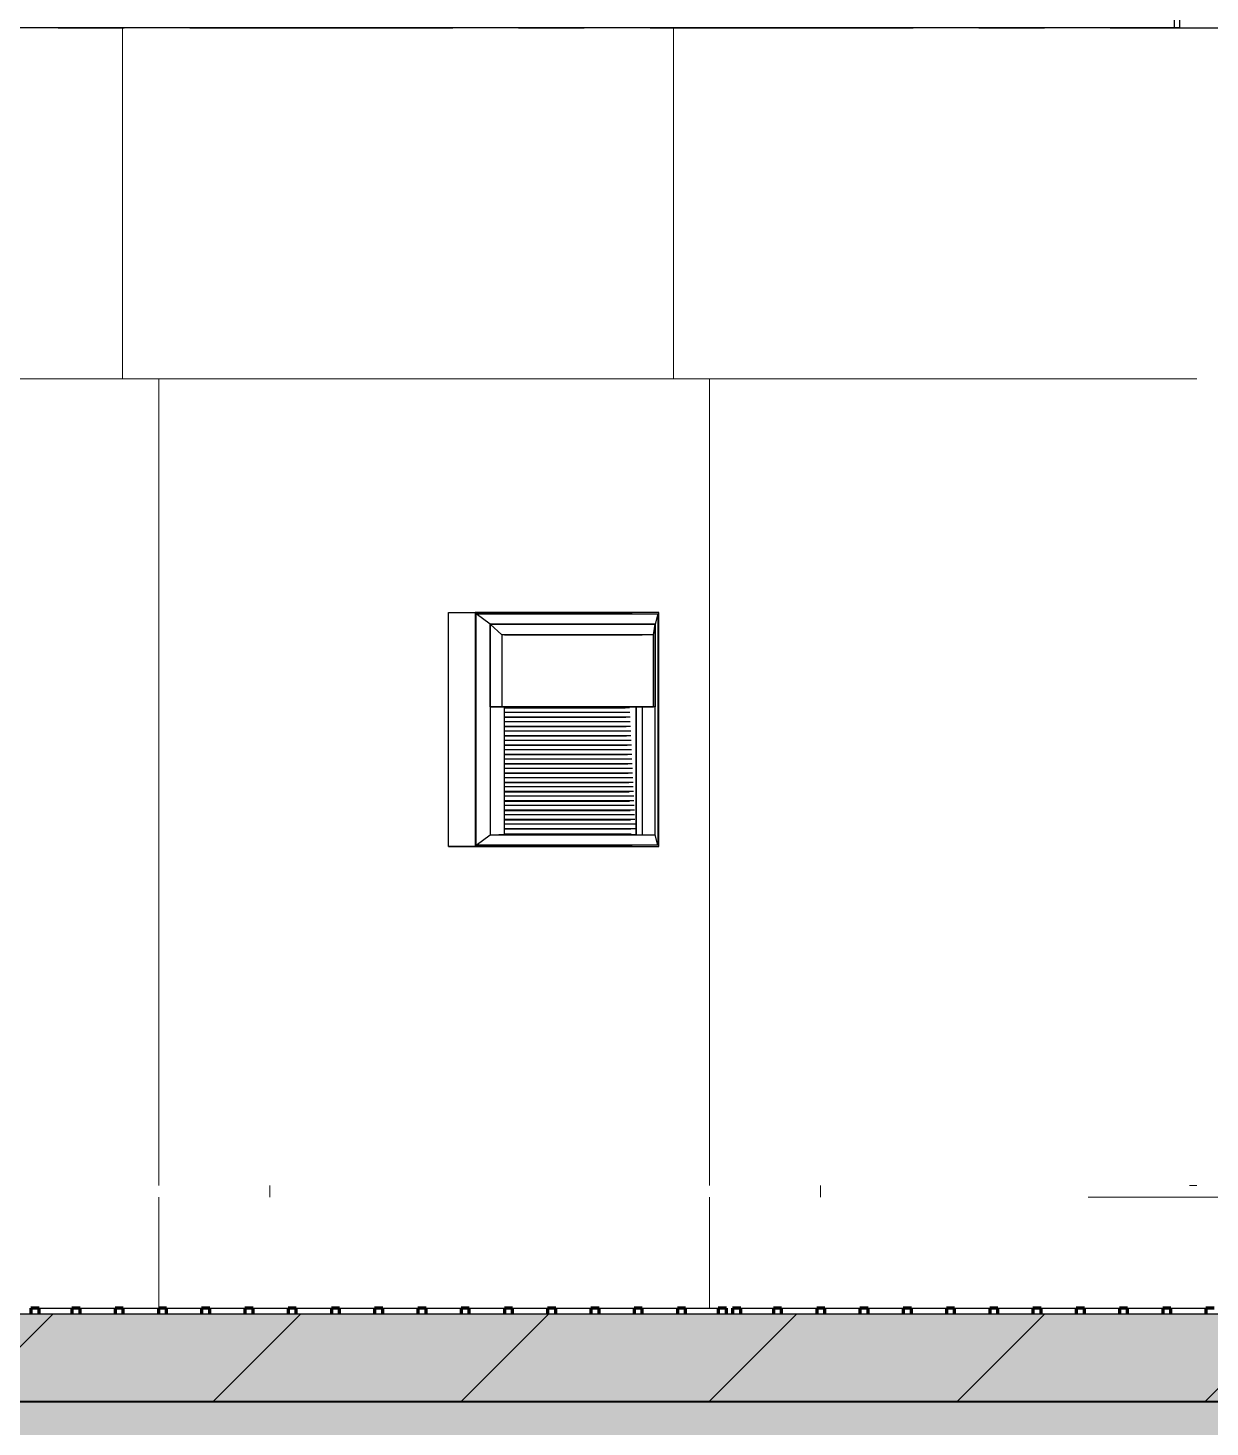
# Model space of a CAD drawing. Header units: millimetres. Extents: x 2519235 to 7246330, y 25937 to 201821.
# Drawn here: x 2967091 to 2968102, y 101093 to 102290 of the extents above; entities that cross this region are included whole.
import ezdxf
from ezdxf.xclip import XClip

# ---------------------------------------------------------------- set-up
doc = ezdxf.new("R2010")
doc.units = ezdxf.units.MM
doc.header["$XCLIPFRAME"] = 0
doc.set_wipeout_variables(frame=1)
doc.linetypes.add('TA_GL_000.90000', pattern=[2.475, 0.9, -0.225, 0.225, -0.225, 0.9])
for name, color, linetype in [('000 - 0_HIDE_OBJ_FRAMING_DEF_SUB_1', 7, 'Continuous'), ('000 - 0_SYM_DWG_GRIDLINE_MAIN_COLOR_251', 7, 'Continuous'), ('000 - CONCRETE_COL_CUT_COLOR_1', 7, 'Continuous'), ('000 - CONCRETE_COL_CUT_COLOR_3', 7, 'Continuous'), ('000 - CONCRETE_COL_CUT_COLOR_5', 7, 'Continuous'), ('000 - CONCRETE_COL_HATCH_', 7, 'Continuous'), ('000 - CONCRETE_COL_WIPEOUT_', 7, 'Continuous'), ('A-GLAZ-CURT', 7, 'Continuous')]:
    doc.layers.add(name, color=color, linetype=linetype)
doc.layers.add('A-DETL', color=7, linetype='Continuous', lineweight=70)
doc.layers.add('E-LITE-EQPM', color=7, linetype='Continuous', lineweight=9)
doc.layers.get('A-DETL').off()
doc.styles.add('TA', font='', dxfattribs={"height": 4.5})
doc.styles.get('TA').set_extended_font_data('Cordia New')

# ---------------------------------------------------------------- blocks, each defined once
blk = doc.blocks.new('DPA_Flat type A - Flat Type A-34221880-ENTRANCE 1 - ELEVATION 1')
at = {"layer": '000 - 0_HIDE_OBJ_FRAMING_DEF_SUB_1', "color": 7}
for p, q in [((3014055.756361066, 102289.9999999999), (3014055.756361066, 105289.9999999999)), ((3014059.92178061, 105289.9999999999), (3014059.92178061, 102289.9999999999)), ((3014055.756361066, 102289.9999999999), (3012916.800457045, 102289.9999999999)), ((3014059.92178061, 102289.9999999999), (3014055.756361066, 102289.9999999999))]:
    blk.add_line(p, q, dxfattribs=at)
blk = doc.blocks.new('DPA_Drainage Gutter_Landscape PP17_REV B - DPA_Drainage Gutter_Landscape PP17_REV B-36085527-ENTRANCE 1 - ELEVATION 1')
at = {"layer": '000 - 0_HIDE_OBJ_FRAMING_DEF_SUB_1', "color": 7, "lineweight": 70}
for p, q in [((3013084.425882783, 101194.9999999999), (3013077.425882783, 101194.9999999999)), ((3013077.425882783, 101194.9999999999), (3013077.425882783, 101189.9999999999)), ((3013084.425882783, 101189.9999999999), (3013084.425882783, 101194.9999999999)), ((3013119.425882783, 101194.9999999999), (3013112.425882783, 101194.9999999999)), ((3013112.425882783, 101194.9999999999), (3013112.425882783, 101189.9999999999)), ((3013119.425882783, 101189.9999999999), (3013119.425882783, 101194.9999999999)), ((3013156.425882783, 101194.9999999999), (3013149.425882783, 101194.9999999999)), ((3013149.425882783, 101194.9999999999), (3013149.425882783, 101189.9999999999)), ((3013156.425882783, 101189.9999999999), (3013156.425882783, 101194.9999999999)), ((3013193.425882783, 101194.9999999999), (3013186.425882783, 101194.9999999999)), ((3013186.425882783, 101194.9999999999), (3013186.425882783, 101189.9999999999)), ((3013193.425882783, 101189.9999999999), (3013193.425882783, 101194.9999999999)), ((3013230.425882783, 101194.9999999999), (3013223.425882783, 101194.9999999999)), ((3013223.425882783, 101194.9999999999), (3013223.425882783, 101189.9999999999)), ((3013230.425882783, 101189.9999999999), (3013230.425882783, 101194.9999999999)), ((3013267.425882783, 101194.9999999999), (3013260.425882783, 101194.9999999999)), ((3013260.425882783, 101194.9999999999), (3013260.425882783, 101189.9999999999)), ((3013267.425882783, 101189.9999999999), (3013267.425882783, 101194.9999999999)), ((3013304.425882783, 101194.9999999999), (3013297.425882783, 101194.9999999999)), ((3013297.425882783, 101194.9999999999), (3013297.425882783, 101189.9999999999)), ((3013304.425882783, 101189.9999999999), (3013304.425882783, 101194.9999999999)), ((3013341.425882783, 101194.9999999999), (3013334.425882783, 101194.9999999999)), ((3013334.425882783, 101194.9999999999), (3013334.425882783, 101189.9999999999)), ((3013341.425882783, 101189.9999999999), (3013341.425882783, 101194.9999999999)), ((3013378.425882783, 101194.9999999999), (3013371.425882783, 101194.9999999999)), ((3013371.425882783, 101194.9999999999), (3013371.425882783, 101189.9999999999)), ((3013378.425882783, 101189.9999999999), (3013378.425882783, 101194.9999999999)), ((3013415.425882783, 101194.9999999999), (3013408.425882783, 101194.9999999999)), ((3013408.425882783, 101194.9999999999), (3013408.425882783, 101189.9999999999)), ((3013415.425882783, 101189.9999999999), (3013415.425882783, 101194.9999999999)), ((3013452.425882783, 101194.9999999999), (3013445.425882783, 101194.9999999999)), ((3013445.425882783, 101194.9999999999), (3013445.425882783, 101189.9999999999)), ((3013452.425882783, 101189.9999999999), (3013452.425882783, 101194.9999999999)), ((3013489.425882783, 101194.9999999999), (3013482.425882783, 101194.9999999999)), ((3013482.425882783, 101194.9999999999), (3013482.425882783, 101189.9999999999)), ((3013489.425882783, 101189.9999999999), (3013489.425882783, 101194.9999999999)), ((3013526.425882783, 101194.9999999999), (3013519.425882783, 101194.9999999999)), ((3013519.425882783, 101194.9999999999), (3013519.425882783, 101189.9999999999)), ((3013526.425882783, 101189.9999999999), (3013526.425882783, 101194.9999999999)), ((3013563.425882783, 101194.9999999999), (3013556.425882783, 101194.9999999999)), ((3013556.425882783, 101194.9999999999), (3013556.425882783, 101189.9999999999)), ((3013563.425882783, 101189.9999999999), (3013563.425882783, 101194.9999999999)), ((3013600.425882783, 101194.9999999999), (3013593.425882783, 101194.9999999999)), ((3013593.425882783, 101194.9999999999), (3013593.425882783, 101189.9999999999)), ((3013600.425882783, 101189.9999999999), (3013600.425882783, 101194.9999999999)), ((3013637.425882783, 101194.9999999999), (3013630.425882783, 101194.9999999999)), ((3013630.425882783, 101194.9999999999), (3013630.425882783, 101189.9999999999)), ((3013637.425882783, 101189.9999999999), (3013637.425882783, 101194.9999999999)), ((3013672.425882783, 101194.9999999999), (3013665.425882783, 101194.9999999999)), ((3013665.425882783, 101194.9999999999), (3013665.425882783, 101189.9999999999)), ((3013672.425882783, 101189.9999999999), (3013672.425882783, 101194.9999999999)), ((3013684.580898986, 101194.9999999999), (3013677.580898986, 101194.9999999999)), ((3013677.580898986, 101194.9999999999), (3013677.580898986, 101189.9999999999)), ((3013684.580898986, 101189.9999999999), (3013684.580898986, 101194.9999999999)), ((3013719.580898986, 101194.9999999999), (3013712.580898986, 101194.9999999999)), ((3013712.580898986, 101194.9999999999), (3013712.580898986, 101189.9999999999)), ((3013719.580898986, 101189.9999999999), (3013719.580898986, 101194.9999999999)), ((3013756.580898986, 101194.9999999999), (3013749.580898986, 101194.9999999999)), ((3013749.580898986, 101194.9999999999), (3013749.580898986, 101189.9999999999)), ((3013756.580898986, 101189.9999999999), (3013756.580898986, 101194.9999999999)), ((3013793.580898986, 101194.9999999999), (3013786.580898986, 101194.9999999999)), ((3013786.580898986, 101194.9999999999), (3013786.580898986, 101189.9999999999)), ((3013793.580898986, 101189.9999999999), (3013793.580898986, 101194.9999999999)), ((3013830.580898986, 101194.9999999999), (3013823.580898986, 101194.9999999999)), ((3013823.580898986, 101194.9999999999), (3013823.580898986, 101189.9999999999)), ((3013830.580898986, 101189.9999999999), (3013830.580898986, 101194.9999999999)), ((3013867.580898986, 101194.9999999999), (3013860.580898986, 101194.9999999999)), ((3013860.580898986, 101194.9999999999), (3013860.580898986, 101189.9999999999)), ((3013867.580898986, 101189.9999999999), (3013867.580898986, 101194.9999999999)), ((3013904.580898986, 101194.9999999999), (3013897.580898986, 101194.9999999999)), ((3013897.580898986, 101194.9999999999), (3013897.580898986, 101189.9999999999)), ((3013904.580898986, 101189.9999999999), (3013904.580898986, 101194.9999999999)), ((3013941.580898986, 101194.9999999999), (3013934.580898986, 101194.9999999999)), ((3013934.580898986, 101194.9999999999), (3013934.580898986, 101189.9999999999)), ((3013941.580898986, 101189.9999999999), (3013941.580898986, 101194.9999999999)), ((3013978.580898986, 101194.9999999999), (3013971.580898986, 101194.9999999999)), ((3013971.580898986, 101194.9999999999), (3013971.580898986, 101189.9999999999)), ((3013978.580898986, 101189.9999999999), (3013978.580898986, 101194.9999999999)), ((3014015.580898986, 101194.9999999999), (3014008.580898986, 101194.9999999999)), ((3014008.580898986, 101194.9999999999), (3014008.580898986, 101189.9999999999)), ((3014015.580898986, 101189.9999999999), (3014015.580898986, 101194.9999999999)), ((3014052.580898986, 101194.9999999999), (3014045.580898986, 101194.9999999999)), ((3014045.580898986, 101194.9999999999), (3014045.580898986, 101189.9999999999)), ((3014052.580898986, 101189.9999999999), (3014052.580898986, 101194.9999999999)), ((3014089.580898986, 101194.9999999999), (3014082.580898986, 101194.9999999999)), ((3014082.580898986, 101194.9999999999), (3014082.580898986, 101189.9999999999))]:
    blk.add_line(p, q, dxfattribs=at)
at = {"layer": '000 - 0_HIDE_OBJ_FRAMING_DEF_SUB_1', "color": 7}
for p, q in [((3013084.425882783, 101189.9999999999), (3013084.425882783, 101194.9999999999)), ((3013084.425882783, 101194.9999999999), (3013112.425882783, 101194.9999999999)), ((3013112.425882783, 101194.9999999999), (3013112.425882783, 101189.9999999999)), ((3013119.425882783, 101189.9999999999), (3013119.425882783, 101194.9999999999)), ((3013119.425882783, 101194.9999999999), (3013149.425882783, 101194.9999999999)), ((3013149.425882783, 101194.9999999999), (3013149.425882783, 101189.9999999999)), ((3013156.425882783, 101194.9999999999), (3013156.425882783, 101189.9999999999)), ((3013156.425882783, 101194.9999999999), (3013186.425882783, 101194.9999999999)), ((3013186.425882783, 101194.9999999999), (3013186.425882783, 101189.9999999999)), ((3013193.425882783, 101189.9999999999), (3013193.425882783, 101194.9999999999)), ((3013193.425882783, 101194.9999999999), (3013223.425882783, 101194.9999999999)), ((3013223.425882783, 101194.9999999999), (3013223.425882783, 101189.9999999999)), ((3013230.425882783, 101194.9999999999), (3013230.425882783, 101189.9999999999)), ((3013230.425882783, 101194.9999999999), (3013260.425882783, 101194.9999999999)), ((3013260.425882783, 101194.9999999999), (3013260.425882783, 101189.9999999999)), ((3013267.425882783, 101189.9999999999), (3013267.425882783, 101194.9999999999)), ((3013267.425882783, 101194.9999999999), (3013297.425882783, 101194.9999999999)), ((3013297.425882783, 101194.9999999999), (3013297.425882783, 101189.9999999999)), ((3013304.425882783, 101194.9999999999), (3013304.425882783, 101189.9999999999)), ((3013304.425882783, 101194.9999999999), (3013334.425882783, 101194.9999999999)), ((3013334.425882783, 101194.9999999999), (3013334.425882783, 101189.9999999999)), ((3013341.425882783, 101189.9999999999), (3013341.425882783, 101194.9999999999)), ((3013341.425882783, 101194.9999999999), (3013371.425882783, 101194.9999999999)), ((3013371.425882783, 101194.9999999999), (3013371.425882783, 101189.9999999999)), ((3013378.425882783, 101194.9999999999), (3013378.425882783, 101189.9999999999)), ((3013378.425882783, 101194.9999999999), (3013408.425882783, 101194.9999999999)), ((3013408.425882783, 101189.9999999999), (3013408.425882783, 101194.9999999999)), ((3013415.425882783, 101194.9999999999), (3013415.425882783, 101189.9999999999)), ((3013415.425882783, 101194.9999999999), (3013445.425882783, 101194.9999999999)), ((3013445.425882783, 101194.9999999999), (3013445.425882783, 101189.9999999999)), ((3013452.425882783, 101194.9999999999), (3013452.425882783, 101189.9999999999)), ((3013452.425882783, 101194.9999999999), (3013482.425882783, 101194.9999999999)), ((3013482.425882783, 101189.9999999999), (3013482.425882783, 101194.9999999999)), ((3013489.425882783, 101194.9999999999), (3013489.425882783, 101189.9999999999)), ((3013489.425882783, 101194.9999999999), (3013519.425882783, 101194.9999999999)), ((3013519.425882783, 101194.9999999999), (3013519.425882783, 101189.9999999999)), ((3013526.425882783, 101194.9999999999), (3013526.425882783, 101189.9999999999)), ((3013526.425882783, 101194.9999999999), (3013556.425882783, 101194.9999999999)), ((3013556.425882783, 101189.9999999999), (3013556.425882783, 101194.9999999999)), ((3013563.425882783, 101194.9999999999), (3013563.425882783, 101189.9999999999)), ((3013563.425882783, 101194.9999999999), (3013593.425882783, 101194.9999999999)), ((3013593.425882783, 101194.9999999999), (3013593.425882783, 101189.9999999999)), ((3013600.425882783, 101194.9999999999), (3013600.425882783, 101189.9999999999)), ((3013600.425882783, 101194.9999999999), (3013630.425882783, 101194.9999999999)), ((3013630.425882783, 101189.9999999999), (3013630.425882783, 101194.9999999999)), ((3013637.425882783, 101194.9999999999), (3013637.425882783, 101189.9999999999)), ((3013637.425882783, 101194.9999999999), (3013665.425882783, 101194.9999999999)), ((3013665.425882783, 101194.9999999999), (3013665.425882783, 101189.9999999999)), ((3013684.580898986, 101189.9999999999), (3013684.580898986, 101194.9999999999)), ((3013684.580898986, 101194.9999999999), (3013712.580898986, 101194.9999999999)), ((3013712.580898986, 101194.9999999999), (3013712.580898986, 101189.9999999999)), ((3013719.580898986, 101189.9999999999), (3013719.580898986, 101194.9999999999)), ((3013719.580898986, 101194.9999999999), (3013749.580898986, 101194.9999999999)), ((3013749.580898986, 101194.9999999999), (3013749.580898986, 101189.9999999999)), ((3013756.580898986, 101194.9999999999), (3013756.580898986, 101189.9999999999)), ((3013756.580898986, 101194.9999999999), (3013786.580898986, 101194.9999999999)), ((3013786.580898986, 101194.9999999999), (3013786.580898986, 101189.9999999999)), ((3013793.580898986, 101189.9999999999), (3013793.580898986, 101194.9999999999)), ((3013793.580898986, 101194.9999999999), (3013823.580898986, 101194.9999999999)), ((3013823.580898986, 101194.9999999999), (3013823.580898986, 101189.9999999999)), ((3013830.580898986, 101194.9999999999), (3013830.580898986, 101189.9999999999)), ((3013830.580898986, 101194.9999999999), (3013860.580898986, 101194.9999999999)), ((3013860.580898986, 101194.9999999999), (3013860.580898986, 101189.9999999999)), ((3013867.580898986, 101189.9999999999), (3013867.580898986, 101194.9999999999)), ((3013867.580898986, 101194.9999999999), (3013897.580898986, 101194.9999999999)), ((3013897.580898986, 101194.9999999999), (3013897.580898986, 101189.9999999999)), ((3013904.580898986, 101194.9999999999), (3013904.580898986, 101189.9999999999)), ((3013904.580898986, 101194.9999999999), (3013934.580898986, 101194.9999999999)), ((3013934.580898986, 101194.9999999999), (3013934.580898986, 101189.9999999999)), ((3013941.580898986, 101189.9999999999), (3013941.580898986, 101194.9999999999)), ((3013941.580898986, 101194.9999999999), (3013971.580898986, 101194.9999999999)), ((3013971.580898986, 101194.9999999999), (3013971.580898986, 101189.9999999999)), ((3013978.580898986, 101194.9999999999), (3013978.580898986, 101189.9999999999)), ((3013978.580898986, 101194.9999999999), (3014008.580898986, 101194.9999999999)), ((3014008.580898986, 101189.9999999999), (3014008.580898986, 101194.9999999999)), ((3014015.580898986, 101194.9999999999), (3014015.580898986, 101189.9999999999)), ((3014015.580898986, 101194.9999999999), (3014045.580898986, 101194.9999999999)), ((3014045.580898986, 101194.9999999999), (3014045.580898986, 101189.9999999999)), ((3014052.580898986, 101194.9999999999), (3014052.580898986, 101189.9999999999)), ((3014052.580898986, 101194.9999999999), (3014082.580898986, 101194.9999999999)), ((3014082.580898986, 101189.9999999999), (3014082.580898986, 101194.9999999999)), ((3013112.425882783, 101189.9999999999), (3013084.425882783, 101189.9999999999)), ((3013149.425882783, 101189.9999999999), (3013119.425882783, 101189.9999999999)), ((3013186.425882783, 101189.9999999999), (3013156.425882783, 101189.9999999999)), ((3013223.425882783, 101189.9999999999), (3013193.425882783, 101189.9999999999)), ((3013260.425882783, 101189.9999999999), (3013230.425882783, 101189.9999999999)), ((3013297.425882783, 101189.9999999999), (3013267.425882783, 101189.9999999999)), ((3013334.425882783, 101189.9999999999), (3013304.425882783, 101189.9999999999)), ((3013371.425882783, 101189.9999999999), (3013341.425882783, 101189.9999999999)), ((3013408.425882783, 101189.9999999999), (3013378.425882783, 101189.9999999999)), ((3013445.425882783, 101189.9999999999), (3013415.425882783, 101189.9999999999)), ((3013482.425882783, 101189.9999999999), (3013452.425882783, 101189.9999999999)), ((3013519.425882783, 101189.9999999999), (3013489.425882783, 101189.9999999999)), ((3013556.425882783, 101189.9999999999), (3013526.425882783, 101189.9999999999)), ((3013593.425882783, 101189.9999999999), (3013563.425882783, 101189.9999999999)), ((3013630.425882783, 101189.9999999999), (3013600.425882783, 101189.9999999999)), ((3013665.425882783, 101189.9999999999), (3013637.425882783, 101189.9999999999)), ((3013712.580898986, 101189.9999999999), (3013684.580898986, 101189.9999999999)), ((3013749.580898986, 101189.9999999999), (3013719.580898986, 101189.9999999999)), ((3013786.580898986, 101189.9999999999), (3013756.580898986, 101189.9999999999)), ((3013823.580898986, 101189.9999999999), (3013793.580898986, 101189.9999999999)), ((3013860.580898986, 101189.9999999999), (3013830.580898986, 101189.9999999999)), ((3013897.580898986, 101189.9999999999), (3013867.580898986, 101189.9999999999)), ((3013934.580898986, 101189.9999999999), (3013904.580898986, 101189.9999999999)), ((3013971.580898986, 101189.9999999999), (3013941.580898986, 101189.9999999999)), ((3014008.580898986, 101189.9999999999), (3013978.580898986, 101189.9999999999)), ((3014045.580898986, 101189.9999999999), (3014015.580898986, 101189.9999999999)), ((3014082.580898986, 101189.9999999999), (3014052.580898986, 101189.9999999999))]:
    blk.add_line(p, q, dxfattribs=at)
blk = doc.blocks.new('DPA_LIGHTING_WALL MOUNT_WLL711 1 - 10W LED_use_-V134-ENTRANCE 1 - ELEVATION 1')
at = {"layer": '000 - 0_HIDE_OBJ_FRAMING_DEF_SUB_1', "color": 7}
for p, q in [((3013434.651212031, 101590), (3013434.651212031, 101790)), ((3013434.651212031, 101790), (3013591.749311694, 101790)), ((3013434.651212031, 101790), (3013457.36624993, 101790)), ((3013614.464349593, 101790), (3013457.36624993, 101790)), ((3013457.36624993, 101790), (3013457.36624993, 101590)), ((3013470.14966842, 101780), (3013458.151740429, 101789)), ((3013458.151740429, 101591), (3013458.151740429, 101789)), ((3013458.151740429, 101789), (3013613.678859095, 101789)), ((3013470.14966842, 101780), (3013470.14966842, 101600)), ((3013611.537958117, 101780), (3013470.14966842, 101780)), ((3013470.14966842, 101780), (3013611.537958117, 101780)), ((3013470.14966842, 101780), (3013480.305929043, 101771.0205778178)), ((3013470.14966842, 101709.4747844079), (3013470.14966842, 101780)), ((3013614.464349593, 101790), (3013591.749311694, 101790)), ((3013609.911861265, 101771.0205778178), (3013611.537958117, 101780)), ((3013613.678859095, 101789), (3013611.537958117, 101780)), ((3013611.537958117, 101600), (3013611.537958117, 101780)), ((3013611.537958117, 101780), (3013611.537958117, 101709.4747844079)), ((3013613.678859095, 101789), (3013613.678859095, 101591)), ((3013614.464349593, 101590), (3013614.464349593, 101790)), ((3013609.911861265, 101771.0205778178), (3013480.305929043, 101771.0205778178)), ((3013480.305929043, 101771.0205778178), (3013480.305929043, 101709.4383100083)), ((3013482.479919483, 101771.0205778178), (3013600.141527577, 101771.0205778178)), ((3013595.21301407, 101771.0205778178), (3013482.479919482, 101771.0205778178)), ((3013482.479919482, 101771.0205778178), (3013595.21301407, 101771.0205778178)), ((3013577.279861656, 101771.0205778178), (3013482.479919482, 101771.0205778178)), ((3013595.21301407, 101771.0205778178), (3013577.279861656, 101771.0205778178)), ((3013600.141527577, 101771.0205778178), (3013595.21301407, 101771.0205778178)), ((3013609.911861265, 101709.4383100083), (3013609.911861265, 101771.0205778178)), ((3013470.14966842, 101709.4747844079), (3013480.305929043, 101709.4383100083)), ((3013611.537958117, 101709.4747844079), (3013470.14966842, 101709.4747844079)), ((3013480.305929043, 101709.4383100083), (3013609.911861265, 101709.4383100083)), ((3013482.479919483, 101600), (3013482.479919483, 101709.4383100083)), ((3013482.479919483, 101708.9291632389), (3013589.519290027, 101708.9291632389)), ((3013482.479919483, 101708.4748399895), (3013585.816708154, 101708.4748399895)), ((3013595.21301407, 101600), (3013595.21301407, 101709.4383100083)), ((3013595.21301407, 101709.4383100083), (3013595.21301407, 101600)), ((3013600.141527577, 101709.4383100083), (3013600.141527577, 101600)), ((3013611.537958117, 101709.4747844079), (3013609.911861265, 101709.4383100083)), ((3013482.479919483, 101704.9406469241), (3013589.706735839, 101704.9406469241)), ((3013482.479919483, 101700.9521306093), (3013589.894181651, 101700.9521306093)), ((3013482.479919482, 101700.49780736), (3013586.191599777, 101700.49780736)), ((3013482.479919483, 101696.9636142945), (3013590.081627463, 101696.9636142945)), ((3013482.479919483, 101692.9750979797), (3013590.269073274, 101692.9750979797)), ((3013482.479919483, 101692.5207747304), (3013586.566491402, 101692.5207747304)), ((3013482.479919483, 101688.9865816649), (3013590.456519086, 101688.9865816649)), ((3013482.479919482, 101684.9980653501), (3013590.643964898, 101684.9980653501)), ((3013482.479919482, 101684.5437421008), (3013586.941383025, 101684.5437421008)), ((3013482.479919483, 101681.0095490353), (3013590.83141071, 101681.0095490353)), ((3013482.479919483, 101677.0210327205), (3013591.018856522, 101677.0210327205)), ((3013482.479919483, 101676.5667094712), (3013587.316274649, 101676.5667094712)), ((3013482.479919483, 101673.0325164057), (3013591.206302334, 101673.0325164057)), ((3013482.479919483, 101669.0440000909), (3013591.393748146, 101669.0440000909)), ((3013482.479919483, 101668.5896768416), (3013587.691166273, 101668.5896768416)), ((3013482.479919483, 101665.0554837761), (3013591.581193958, 101665.0554837761)), ((3013482.479919483, 101661.0669674613), (3013591.768639769, 101661.0669674613)), ((3013482.479919483, 101660.612644212), (3013588.066057897, 101660.612644212)), ((3013482.479919482, 101657.0784511465), (3013591.956085581, 101657.0784511465)), ((3013482.479919483, 101653.0899348317), (3013592.143531394, 101653.0899348317)), ((3013482.479919483, 101652.6356115824), (3013588.440949521, 101652.6356115824)), ((3013482.479919483, 101649.1014185169), (3013592.330977205, 101649.1014185169)), ((3013482.479919483, 101645.1129022021), (3013592.518423017, 101645.1129022021)), ((3013482.479919483, 101644.6585789528), (3013588.815841144, 101644.6585789528)), ((3013482.479919482, 101641.1243858873), (3013592.705868829, 101641.1243858873)), ((3013482.479919483, 101637.1358695725), (3013592.893314641, 101637.1358695725)), ((3013482.479919483, 101636.6815463232), (3013589.190732768, 101636.6815463232)), ((3013482.479919483, 101633.1473532577), (3013593.080760453, 101633.1473532577)), ((3013482.479919483, 101629.1588369429), (3013593.268206264, 101629.1588369429)), ((3013482.479919483, 101628.7045136936), (3013589.565624392, 101628.7045136936)), ((3013482.479919483, 101625.1703206281), (3013593.455652077, 101625.1703206281)), ((3013482.479919483, 101621.1818043134), (3013593.643097889, 101621.1818043134)), ((3013482.479919483, 101620.727481064), (3013589.940516016, 101620.727481064)), ((3013482.479919483, 101617.1932879986), (3013593.8305437, 101617.1932879986)), ((3013482.479919482, 101613.2047716838), (3013594.017989512, 101613.2047716838)), ((3013482.479919482, 101612.7504484345), (3013590.315407639, 101612.7504484345)), ((3013458.151740429, 101591), (3013470.14966842, 101600)), ((3013470.14966842, 101600), (3013482.479919483, 101600)), ((3013477.551405976, 101600), (3013595.21301407, 101600)), ((3013482.479919483, 101600), (3013477.551405976, 101600)), ((3013595.21301407, 101600), (3013477.551405976, 101600)), ((3013577.279861656, 101600), (3013477.551405976, 101600)), ((3013482.479919483, 101609.216255369), (3013594.205435324, 101609.216255369)), ((3013482.479919483, 101605.2277390542), (3013594.392881136, 101605.2277390542)), ((3013590.690299263, 101604.7734158049), (3013482.479919483, 101604.7734158049)), ((3013482.479919483, 101600.7848994901), (3013590.877745075, 101600.7848994901)), ((3013588.559512722, 101600.5885857572), (3013482.479919483, 101600.5885857572)), ((3013482.479919483, 101600), (3013600.141527577, 101600)), ((3013577.279861656, 101600), (3013595.21301407, 101600)), ((3013595.21301407, 101600), (3013600.141527577, 101600)), ((3013600.141527577, 101600), (3013611.537958117, 101600)), ((3013613.678859095, 101591), (3013611.537958117, 101600)), ((3013591.749311694, 101590), (3013434.651212031, 101590)), ((3013434.651212031, 101590), (3013457.36624993, 101590)), ((3013457.36624993, 101590), (3013614.464349593, 101590)), ((3013613.678859095, 101591), (3013458.151740429, 101591)), ((3013591.749311694, 101590), (3013614.464349593, 101590))]:
    blk.add_line(p, q, dxfattribs=at)
blk = doc.blocks.new('*U1049')
at = {"layer": '000 - CONCRETE_COL_HATCH_'}
h = blk.add_hatch(dxfattribs=at)
h.set_pattern_fill('ANSI31', scale=0.25)
h.set_pattern_definition([(45, (1983745.88437262, -850006.8256906052), (-0.5612660075668221, 0.5612660075668221), [])])
h.paths.add_polyline_path([(-1.667805984044525e-10, 1.091393642127514e-11), (0, -74.99999999998545), (15426.42378317285, -74.99999999998545), (15833.69980333885, -74.99999999998545), (44374.6763815023, -74.99999999998545), (44374.6763815023, 1.455191522836685e-11)])
at = {"layer": '000 - CONCRETE_COL_CUT_COLOR_1', "color": 7}
for points in [[(0, -74.99999999998545), (15426.42378317285, -74.99999999998545), (15833.69980333885, -74.99999999998545), (44374.6763815023, -74.99999999998545)], [(44374.6763815023, 1.455191522836685e-11), (-1.667805984044525e-10, 1.091393642127514e-11)]]:
    blk.add_lwpolyline(points, dxfattribs=at)
blk = doc.blocks.new('*U1679')
at = {"layer": '000 - CONCRETE_COL_HATCH_'}
h = blk.add_hatch(dxfattribs=at)
h.set_pattern_fill('AR-CONC', scale=0.04)
h.set_pattern_definition([(49.99999999999999, (362366.6603436848, -853071.7804471476), (7.28738675984016, -0.6375634215561234), [0.762, -8.382000000000001]), (355, (362366.6603436848, -853071.7804471476), (-1.409736856998774, 7.642273809561406), [0.6096, -6.7056233668]), (100.4514447, (362367.2676239648, -853071.8335772875), (5.877649883614131, 7.004710076487804), [0.6476003519999999, -7.123609783999998]), (46.18420000000001, (362366.6603436848, -853069.7484471475), (10.8431616356852, -1.681693117309086), [1.143, -12.573]), (96.63555760999992, (362367.5639396849, -853069.8885871476), (9.49616536206012, 9.897044983908861), [0.9714009256, -10.6854243264]), (351.1841511700001, (362366.6603436848, -853069.7484471475), (9.496165362599081, 9.897044983421306), [0.9143986828, -10.0583892768]), (21, (362367.6763436849, -853070.2564471476), (6.064575650765299, -4.090607927483505), [0.762, -8.382000000000001]), (326.0000000000001, (362367.6763436849, -853070.2564471476), (2.472081133905883, 7.367518644892771), [0.6096, -6.7056]), (71.45144499999999, (362368.1817249889, -853070.5973311436), (8.536656771148646, 3.27691075543621), [0.6476003520000001, -7.123597503999999]), (37.50000000000001, (362366.6603436848, -853071.7804471476), (0.1235441300236727, 3.382201554926124), [0, -6.62432, 0, -6.807200000000001, 0, -6.731000000000001]), (7.499999999999999, (362366.6603436848, -853071.7804471476), (2.67278650041223, 4.00722299272478), [0, -3.88112, 0, -6.47192, 0, -2.5654]), (327.5, (362364.3946636849, -853071.7804471476), (5.423623806674856, -0.2291497597069377), [0, -2.54, 0, -7.9248, 0, -10.5156]), (317.5, (362363.3786636848, -853071.7804471476), (5.925167255440722, 1.017059641333321), [0, -3.302, 0, -5.26288, 0, -7.4676])])
h.paths.add_polyline_path([(-1.667805984044525e-10, 1.091393642127514e-11), (0, -892.9909513085731), (319.9680276676081, -892.990951308573), (347.6019595037214, -892.9909513085731), (347.6019595037214, -174.9999999998254), (44723.12713571079, -174.9999999998254), (44723.12713571079, -892.9909513085731), (45073.5298643955, -892.9909513085731), (45073.12713571079, -25), (45023.12713571079, -25), (45023.12713571126, 375.0000000001019), (44723.12713571126, 375.0000000001019), (44723.12713571079, 0), (347.6019595037214, 0), (347.6019595037214, 375.0000000001019), (47.60195950372145, 375.0000000001019), (47.60195950372145, 0)])
at = {"layer": '000 - CONCRETE_COL_CUT_COLOR_1', "color": 7, "lineweight": -2}
blk.add_lwpolyline([(44723.12713571079, 0), (347.6019595037214, 0)], dxfattribs=at)
blk = doc.blocks.new('W-1-PP17-ENT1_REV02_20260415-155428_PP17_ENT1_EX_ELE1')
at = {"layer": '000 - 0_HIDE_OBJ_FRAMING_DEF_SUB_1', "lineweight": 9}
h = blk.add_hatch(dxfattribs=at)
h.set_pattern_fill('FP_13', style=0, pattern_type=2)
h.set_pattern_definition([(90, (11215.72238877229, 101390), (-471.294, 2.885843442786764e-14), [])])
h.paths.add_polyline_path([(12821.58915382111, 101990.0000000001), (13100.89775444614, 101990.0000000001), (13100.89775444614, 102290.0000000001), (11908.28943443391, 102290.0000000001), (11908.28943443391, 101990.0000000001), (12719.77014877927, 101990.0000000001)])
h = blk.add_hatch(dxfattribs=at)
h.set_pattern_fill('FP_4', style=0, pattern_type=2)
h.set_pattern_definition([(90, (12189.25438877288, 100700), (-471.294, 2.885843442786764e-14), [])])
h.paths.add_polyline_path([(12734.67928775866, 101190.0000000001), (12734.67928775866, 101195.0000000001), (13329.67928775866, 101195.0000000001), (13330.68417902803, 101190.0000000001), (13334.83430396207, 101190.0000000001), (13334.83430396207, 101195.0000000001), (13929.83430396207, 101195.0000000001), (13929.83430396207, 101190.0000000001), (13934.98932016501, 101190.0000000001), (13934.98932016501, 101195.0000000001), (14310.07672944572, 101195.0000000001), (14310.07672944572, 101290.0000000001), (11798.69748872425, 101290.0000000001), (11798.69748872425, 101195.0000000001), (12129.3692553523, 101195.0000000001), (12129.3692553523, 101190.0000000001), (12134.52427155571, 101190.0000000001), (12134.52427155571, 101195.0000000001), (12729.52427155571, 101195.0000000001), (12729.52427155571, 101190.0000000001)])
h.paths.add_polyline_path([(11798.69748872425, 101300.0000000001), (13131.8409819752, 101300.0000000001), (13131.8409819752, 101990.0000000001), (11798.69748872425, 101990.0000000001), (11798.69748872425, 101440.7625727432)])
h.paths.add_polyline_path([(12671.56273836596, 101590.0000000002), (12491.74960080441, 101590.0000000002), (12491.74960080441, 101790.0000000002), (12671.56273836596, 101790.0000000002), (12671.56273836596, 101593.1067632496)])
at = {"layer": '000 - 0_HIDE_OBJ_FRAMING_DEF_SUB_1', "lineweight": 25}
h = blk.add_hatch(dxfattribs=at)
h.set_pattern_fill('FP_20', style=0, pattern_type=2)
h.set_pattern_definition([(49.99999999999999, (230.5833887723275, 4.365574568510056e-11), (364.3679291599551, -31.87829433463961), [38.1, -419.1]), (355, (230.5833887723275, 4.365574568510056e-11), (-70.48585119027365, 382.1133031955085), [30.48, -335.28]), (100.451, (260.9473887723871, -2.656999999962864), (293.8850033319185, 350.2333756405837), [32.38, -356.18]), (46.184, (230.5833887723275, 101.6000000000495), (542.1584806148381, -84.08582678674355), [57.15, -628.65]), (96.63599999999998, (275.7633887724951, 94.59300000003714), (474.8048986471381, 494.8554198568314), [48.56999999999995, -534.2699999999992]), (351.184, (230.5833887723275, 101.6000000000495), (474.8101998134891, 494.8500824593995), [45.72, -502.92]), (21, (281.3833887726068, 76.20000000004075), (303.2284677223905, -204.530461821048), [38.1, -419.1]), (326, (281.3833887726068, 76.20000000004075), (123.6038908877798, 368.3760440832192), [30.48, -335.28]), (71.45100000000001, (306.6523887719959, 59.15600000004633), (426.8341253887271, 163.8427355717685), [32.38, -356.18]), (37.50000000000001, (230.5833887723275, 4.365574568510056e-11), (6.176645655275919, 169.1101515830707), [16.764, -314.452, 16.764, -323.596, -336.55]), (37.50000000000001, (230.5833887723275, 4.365574568510056e-11), (6.176645655275919, 169.1101515830707), [-671.576, 16.764, -319.786]), (7.499999999999999, (230.5833887723275, 4.365574568510056e-11), (133.63887623219, 200.3614940037067), [16.764, -177.292, 16.764, -306.832, -128.27]), (7.499999999999999, (230.5833887723275, 4.365574568510056e-11), (133.63887623219, 200.3614940037067), [-517.6519999999999, 16.764, -111.506]), (327.5, (117.299388772808, 4.365574568510056e-11), (271.1818188053453, -11.45836264153357), [16.764, -110.236, 16.764, -379.476, -525.78]), (327.5, (117.299388772808, 4.365574568510056e-11), (271.1818188053453, -11.45836264153357), [-523.24, 16.764, -509.016]), (317.5, (66.49938877252862, 4.365574568510056e-11), (296.2585102275035, 50.85284694862453), [16.764, -148.336, 16.764, -246.38, -373.38]), (317.5, (66.49938877252862, 4.365574568510056e-11), (296.2585102275035, 50.85284694862453), [-428.244, 16.764, -356.616])])
h.paths.add_polyline_path([(-20424.00930630881, 100222.0090486915), (-20424.00930630881, 100940.0000000003), (23951.51586989826, 100940.0000000003), (23951.51586989826, 100222.0090486915), (24301.91859858297, 100222.0090486915), (24301.51586989826, 101090.0000000001), (24251.51586989826, 101090.0000000001), (24251.51586989872, 101490.0000000002), (23951.51586989872, 101490.0000000002), (23951.51586989826, 101115.0000000001), (-20424.00930630881, 101115.0000000001), (-20424.00930630881, 101490.0000000002), (-20724.00930630881, 101490.0000000002), (-20724.00930630881, 101115.0000000001), (-20771.61126581253, 101115.0000000001), (-20771.61126581253, 100222.0090486915), (-20451.64323814493, 100222.0090486915)])
at = {"layer": '000 - 0_HIDE_OBJ_FRAMING_DEF_SUB_1', "lineweight": 9}
h = blk.add_hatch(dxfattribs=at)
h.set_pattern_fill('FP_6', style=0, pattern_type=2)
h.set_pattern_definition([(90, (11812.92838877253, 100940), (-471.294, 2.885843442786764e-14), [])])
h.paths.add_polyline_path([(13125.65224480955, 101290.0000000001), (13125.65224480955, 101300.0000000001), (11795.23136153352, 101300.0000000001), (11795.23136153352, 101290.0000000001), (12923.40815886203, 101290.0000000001)])
h = blk.add_hatch(dxfattribs=at)
h.set_pattern_fill('FP_14', style=0, pattern_type=2)
h.set_pattern_definition([(45, (230.5833887723275, 4.365574568510056e-11), (-106.0660171779821, 106.0660171779821), [])])
h.paths.add_polyline_path([(-4589.460708265193, 101115.0000000001), (23951.51586989826, 101115.0000000001), (23951.51586989826, 101190.0000000001), (-20423.16051160404, 101190.0000000001), (-20423.16051160404, 101115.0000000001), (-4996.736728431191, 101115.0000000001)])
at = {"color": 7}
for points in [[(-20771.61126581253, 101115.0000000001), (-20771.61126581253, 100222.0090486915), (-20451.64323814493, 100222.0090486915), (-20424.00930630881, 100222.0090486915), (-20424.00930630881, 100940.0000000003), (23951.51586989826, 100940.0000000003), (23951.51586989826, 100222.0090486915), (24301.91859858297, 100222.0090486915), (24301.51586989826, 101090.0000000001), (24251.51586989826, 101090.0000000001), (24251.51586989872, 101490.0000000002), (23951.51586989872, 101490.0000000002), (23951.51586989826, 101115.0000000001), (-20424.00930630881, 101115.0000000001), (-20424.00930630881, 101490.0000000002), (-20724.00930630881, 101490.0000000002), (-20724.00930630881, 101115.0000000001)], [(-20423.16051160404, 101190.0000000001), (-20423.16051160404, 101115.0000000001), (-4996.736728431191, 101115.0000000001), (-4589.460708265193, 101115.0000000001), (23951.51586989826, 101115.0000000001), (23951.51586989826, 101190.0000000001)]]:
    blk.add_lwpolyline(points, close=True, dxfattribs=at)
at = {"layer": '000 - 0_HIDE_OBJ_FRAMING_DEF_SUB_1', "color": 7, "lineweight": 9}
for p, q in [((11746.70558085758, 102290), (13039.01038278919, 102290)), ((13039.01038278919, 102290), (13100.89775444614, 102290)), ((11746.70558085758, 101990), (13039.00992449, 101990)), ((13039.01038278919, 101990), (11746.70558085758, 101990)), ((13039.00992449, 101990), (13131.84098197473, 101990)), ((13039.01038278919, 101990), (13100.89775444614, 101990)), ((13131.84098197473, 101299.9999999999), (13125.65224480908, 101299.9999999999)), ((13039.00992449, 101290), (14217.24567196053, 101290)), ((13039.00992449, 101290), (13125.65224480908, 101290))]:
    blk.add_line(p, q, dxfattribs=at)
at = {"layer": 'A-DETL', "color": 7}
blk.add_blockref('DPA_Drainage Gutter_Landscape PP17_REV B - DPA_Drainage Gutter_Landscape PP17_REV B-36085527-ENTRANCE 1 - ELEVATION 1', (-3000942.901611228, 4.365574568510056e-11), dxfattribs=at)
at = {"layer": 'A-GLAZ-CURT', "color": 7}
blk.add_blockref('DPA_Flat type A - Flat Type A-34221880-ENTRANCE 1 - ELEVATION 1', (-3000942.901611228, 4.365574568510056e-11), dxfattribs=at)
at = {"layer": 'E-LITE-EQPM', "color": 7}
blk.add_blockref('DPA_LIGHTING_WALL MOUNT_WLL711 1 - 10W LED_use_-V134-ENTRANCE 1 - ELEVATION 1', (-3000942.901611228, 4.365574568510056e-11), dxfattribs=at)
at = {"layer": '000 - CONCRETE_COL_CUT_COLOR_3', "color": 7}
blk.add_blockref('*U1049', (-20423.16051160404, 101190.0000000001), dxfattribs=at)
at = {"layer": '000 - CONCRETE_COL_CUT_COLOR_5', "color": 7, "lineweight": 40}
blk.add_blockref('*U1679', (-20771.61126581253, 101115.0000000001), dxfattribs=at)
blk = doc.blocks.new('*U1068')
at = {"layer": '000 - 0_SYM_DWG_GRIDLINE_MAIN_COLOR_251', "color": 7, "linetype": 'ByBlock', "ltscale": 5}
blk.add_line((20.00000000000021, 0), (-877.9999999999978, 1.220479893294226e-13), dxfattribs=at)
at = {"color": 7, "style": 'TA', "flags": 1}
blk.add_attdef('LOCATION', (5.999999999999999, -6.000000000000001), '', height=4.5, rotation=270, dxfattribs=at)
blk = doc.blocks.new('W-1-PP17-ENT1_REV02_20260415-160509_PP17_ENT1_ELE1_DIMS_1')
at = {"layer": '000 - 0_SYM_DWG_GRIDLINE_MAIN_COLOR_251', "color": 7, "linetype": 'TA_GL_000.90000', "xscale": 50, "yscale": 50, "zscale": 50, "rotation": 180}
blk.add_blockref('*U1068', (-24600, 102289.9999999998), dxfattribs=at)

msp = doc.modelspace()

# ---------------------------------------------------------------- block references
at = {"color": 7}
ref = msp.add_blockref('W-1-PP17-ENT1_REV02_20260415-155428_PP17_ENT1_EX_ELE1', (2954959.158817026, 3.667082637548447e-09), dxfattribs=at)
XClip(ref).set_block_clipping_path([(-5363.470423293766, 96626.6495575323), (20426.403900685254, 118826.64890750407)])

# ---------------------------------------------------------------- next in the draw order: block references
ref = msp.add_blockref('W-1-PP17-ENT1_REV02_20260415-160509_PP17_ENT1_ELE1_DIMS_1', (2954959.158817026, 3.870809450745583e-09), dxfattribs=at)
XClip(ref).set_block_clipping_path([(-4660.891537528951, 96626.6495575321), (20426.403900685254, 118826.64890750387)])

doc.saveas('drawing.dxf')
